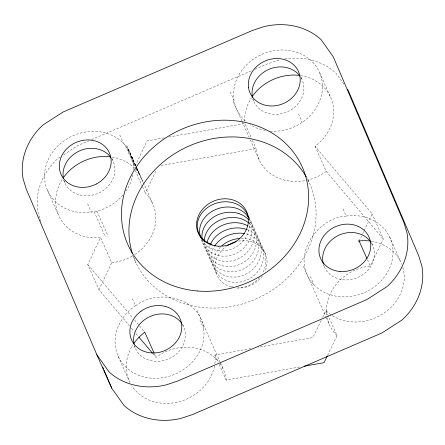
<?xml version="1.0" encoding="UTF-8"?>
<svg xmlns="http://www.w3.org/2000/svg" width="445" height="445" viewBox="0 0 445 445"><rect width="100%" height="100%" fill="white"/><g stroke="black" fill="none" stroke-linecap="round" stroke-linejoin="round"><path stroke-width="0.33" stroke-dasharray="2.23 1.67" d="M129.706 326.152L98.951 289.678L87.771 264.564L100.548 237.558L99.279 237.686A45.362 39.672 -24 0 1 61.099 220.053A45.362 39.672 -24 0 1 62.328 179.307M98.951 289.678L111.728 262.672L100.548 237.558M134.818 254.49A45.362 39.672 -24 0 0 145.854 193.614L145.343 193.119L156.479 169.729M359.109 240.951L361.479 236.034M362.664 233.581L363.849 231.122M364.144 230.504L372.137 213.917L315.043 146.283L316.707 145.014A45.362 39.672 -24 0 0 332.788 103.88A45.362 39.672 -24 0 0 301.243 75.695M326.769 315.166A45.362 39.672 -24 0 1 368.549 266.255L370.29 266.065L383.317 239.032L372.137 213.917M321.156 320.422L312.852 337.56L258.106 347.311M322.642 317.363L325.907 310.627L327.932 312.496A45.362 39.672 -24 0 0 331.531 315.171M327.592 355.327L337.088 335.741L325.907 310.627M270.187 131.175C282.836 132.065 295.68 127.854 305.526 119.905A45.362 39.672 -24 0 0 296.604 52.182A45.362 39.672 -24 0 0 233.558 96.259C233.931 106.133 238.709 115.711 246.38 121.941M315.043 146.283L326.224 171.397L324.633 172.549A45.362 39.672 -24 0 1 307.562 180.13M135.558 305.743L133.3 307.356A45.362 39.672 -24 0 0 140.748 376.008A45.362 39.672 -24 0 0 203.927 330.93C201.824 298.017 159.082 287.904 135.558 305.743L131.831 297.371M152.88 353.636L156 357.341L157.919 355.967A45.362 39.672 -24 0 1 218.973 362.119M60.242 156.946L57.933 158.431A64.258 56.204 -24 0 0 38.048 212.426L40.745 221.298M63.702 154.721L78.114 145.443L88.972 140.765M91.525 139.669L251.169 70.911M255.002 69.259L267.134 64.035L278.587 60.186A64.258 56.204 -24 0 1 280.539 59.736M122.976 195.021A45.362 39.672 -24 0 1 96.904 211.13L88.099 212.571A45.362 39.672 -24 0 1 48.511 158.915A45.362 39.672 -24 0 1 121.98 141.916C129.245 148.157 131.981 157.702 135.859 166.074M164.166 137.878L147.056 140.926L134.162 168.01L133.161 167.031A45.362 39.672 -24 0 0 112.051 157.074M168.955 137.027L244.911 123.499L251.342 137.933M160.979 165.551L256.092 148.608L256.303 150.41A45.362 39.672 -24 0 0 306.46 180.381M214.868 363.676A45.362 39.672 -24 0 0 215.107 356.045L214.991 354.988L250.58 348.652M219.185 364.405L226.171 380.102L300.764 366.814M346.188 216.031C313.18 218.434 287.826 263.323 316.751 287.381A45.362 39.672 -24 0 0 389.169 269.058A45.362 39.672 -24 0 0 350.51 215.619L346.188 216.031L342.461 207.659M111.728 262.672L113.72 262.45A45.362 39.672 -24 0 0 132.399 255.981M265.348 130.557L257.038 128.227L250.062 124.656M337.088 335.741L336.414 335.096A45.362 39.672 -24 0 1 327.181 317.647M326.224 171.397L383.317 239.032M87.771 264.564L132.788 317.953M134.568 320.066L139.024 325.356M139.474 325.885L144.82 332.226M131.486 328.265L134.162 331.436M135.948 333.55L138.618 336.72M343.84 84.2L335.936 73.075A64.258 56.204 -24 0 0 284.477 58.996M319.71 72.824L330.891 97.939M389.598 236.879L400.778 261.988M300.837 76.885L302.172 79.877M371.686 243.104L372.487 244.895M367.498 259.785L370.29 266.065M298.545 113.953L302.272 122.325M306.377 176.298L308.863 181.877M252.749 98.99L253.817 101.382M323.337 264.564L324.666 267.556M252.46 140.448L256.092 148.608M230.215 91.815L233.942 100.186M233.119 101.343L241.88 121.018M242.141 121.613L249.144 137.338M250.262 139.852L259.207 159.939M310.326 276.501L314.053 284.872M303.357 266.177L326.09 317.241M326.369 317.864L329.445 324.772M249.061 217.104L265.437 253.889M201.023 239.31L216.832 274.821M126.736 145.343L135.775 165.64M136.893 168.149L152.824 203.938M136.142 166.703L142.706 181.532L135.998 166.463M131.386 156.028L135.719 165.835M128.355 149.659L136.181 167.237M136.459 167.865L139.535 174.774L135.959 166.886M128.132 149.303L135.68 166.258M126.736 147.234L135.119 166.068M136.237 168.577L137.917 172.343M125.184 145.259L134.69 166.602M135.808 169.117L136.365 170.368M119.766 135.019L123.493 143.39M135.28 170.518L142.267 186.216M142.545 186.844L145.343 193.119M197.102 310.443L220.114 362.135M220.392 362.758L223.19 369.039M199.922 320L203.649 328.371M214.991 354.988L218.067 361.891M111.762 158.17L113.091 161.157M182.522 324.177L183.857 327.164M132.549 255.063L136.137 263.123M96.904 211.13L108.085 236.245M94.14 211.759L105.32 236.868M87.632 203.855L91.359 212.226M154.326 353.569L156 357.341M63.785 180.52L64.848 182.912M134.19 345.704L135.252 348.096M47.309 189.976L58.49 215.091M118.259 356.401L129.439 381.51M131.525 156.417L133.138 163.315A45.362 39.672 -24 0 1 133.405 169.64M226.171 380.102L226.01 378.595A45.362 39.672 -24 0 0 219.357 362.614M132.827 174.746A45.362 39.672 -24 0 1 125.523 191.762M111.706 158.598A26.461 23.14 -24 0 1 100.014 192.39L98.517 193.119A26.461 23.14 -24 0 1 63.846 180.186M182.528 324.577A26.461 23.14 -24 0 1 185.348 332.788L185.47 334.256A26.461 23.14 -24 0 1 163.376 360.634A26.461 23.14 -24 0 1 134.435 345.815M371.803 243.61A26.461 23.14 -24 0 1 357.88 277.413A26.461 23.14 -24 0 1 323.593 264.853M214.44 366.229A45.362 39.672 -24 0 1 177.833 402.046A45.362 39.672 -24 0 1 131.831 385.887M129.979 382.633A45.362 39.672 -24 0 1 133.111 344.586M402.786 267.223A45.362 39.672 -24 0 1 384.013 313.052A45.362 39.672 -24 0 1 332.076 315.522M371.336 241.212A45.362 39.672 -24 0 1 401.774 264.274M244.739 121.368A45.362 39.672 -24 0 1 251.436 97.755M301.054 77.725A26.461 23.14 -24 0 1 287.392 111.773A26.461 23.14 -24 0 1 252.966 99.113M238.387 241.129A26.461 23.14 -24 0 1 265.059 271.3M262.455 275.861A26.461 23.14 -24 0 1 235.772 287.937M231.116 287.036A26.461 23.14 -24 0 1 215.341 269.197A26.461 23.14 -24 0 1 226.299 246.335M307.69 179.53A95.447 83.476 -24 0 1 255.786 299.057A95.447 83.476 -24 0 1 133.133 255.858M249.117 218.501A26.105 23.685 -35.1 0 1 245.117 246.669A26.105 23.685 -35.1 0 1 216.604 254.979A26.105 21.688 -15.6 0 1 202.341 240.328M204.283 242.853A26.105 21.688 -15.6 0 0 218.934 260.208A26.105 23.685 -35.1 0 0 248.827 250.224A26.105 23.685 -35.1 0 0 249.194 220.464M201.974 240.178A26.105 21.688 -15.6 0 0 214.273 249.745A26.105 23.685 -35.1 0 0 240.478 243.749A26.105 23.685 -35.1 0 0 248.961 218.829M249.089 223.212A26.105 23.685 -35.1 0 1 252.254 253.911A26.105 23.685 -35.1 0 1 221.26 265.437A26.105 21.688 -15.6 0 1 206.797 243.943M220.664 246.841A26.105 21.688 -15.6 0 0 228.246 281.134A26.105 23.685 -35.1 0 0 261.521 265.37A26.105 23.685 -35.1 0 0 248.193 234.493A26.105 21.688 -15.6 0 0 245.189 233.703M241.162 238.392A26.105 21.688 -15.6 0 1 250.524 239.721A26.105 23.685 -35.1 0 1 262.416 273.464M247.309 229.781A26.105 23.685 -35.1 0 1 258.868 260.865A26.105 23.685 -35.1 0 1 225.921 275.9A26.105 21.688 -15.6 0 1 214.501 246.352M249.022 226.639A26.105 23.685 -35.1 0 1 255.43 257.772A26.105 23.685 -35.1 0 1 223.59 270.671A26.105 21.688 -15.6 0 1 209.751 246.419M259.63 277.435A26.105 23.685 -35.1 0 1 238.264 287.559M233.575 287.131A26.105 23.685 -35.1 0 1 230.577 286.363"/><path stroke-width="0.67" d="M327.292 355.939L324.032 362.669L304.185 366.207M358.136 241.057L361.696 240.734A45.362 39.672 -24 0 1 369.984 241.023M139.062 337.249L152.435 353.108M347.4 89.211L348.19 90.324L418.773 255.919L421.86 266.06A64.258 56.204 -24 0 1 401.974 320.055L381.793 333.038L192.774 414.445L181.321 418.294A64.258 56.204 -24 0 1 123.971 405.412L111.717 388.162L96.81 354.676L26.227 189.081L23.14 178.94A64.258 56.204 -24 0 1 43.026 124.945L63.207 111.962L252.226 30.555L263.679 26.706A64.258 56.204 -24 0 1 321.029 39.588L333.283 56.838L403.865 222.433L406.953 232.574A64.258 56.204 -24 0 1 387.067 286.569L366.886 299.557L177.867 380.964L166.413 384.814A64.258 56.204 -24 0 1 109.064 371.925L96.81 354.676M359.109 240.951L366.936 258.528M154.042 352.941L144.82 332.226L144.48 332.465A45.362 39.672 -24 0 0 133.878 343.451M102.723 367.064L103.54 368.977M104.086 370.257L111.717 388.162M63.49 178.768A26.461 23.14 -24 0 1 79.427 150.95A26.461 23.14 -24 0 1 110.877 157.397M133.984 343.924A26.461 23.14 -24 0 1 143.412 320.617L144.72 319.61A26.461 23.14 -24 0 1 181.727 323.359M323.204 263.446A26.461 23.14 -24 0 1 339.268 235.038A26.461 23.14 -24 0 1 371.035 242.369M63.079 178.167A45.362 39.672 -24 0 1 110.699 156.874M252.198 96.621A45.362 39.672 -24 0 1 299.891 75.489M252.482 97.227A26.461 23.14 -24 0 1 252.237 95.781L252.093 94.318A26.461 23.14 -24 0 1 270.126 68.847A26.461 23.14 -24 0 1 299.98 76.101M227.668 245.401A26.461 23.14 -24 0 1 236.239 241.618M132.304 253.366A95.447 83.476 -24 0 1 188.869 146.094A95.447 83.476 -24 0 1 306.104 176.659M204.244 241.479A26.105 21.688 -15.6 0 1 241.207 218.795A26.105 23.685 -35.1 0 1 248.705 222.889M202.097 238.987A26.105 21.688 -15.6 0 1 212.693 217.672A26.105 21.688 -15.6 0 1 238.876 213.567M211.942 244.511A26.105 21.688 -15.6 0 1 199.783 216.253A26.105 21.688 -15.6 0 1 234.22 203.104A26.105 23.685 -35.1 0 1 248.56 217.383M200.801 237.702A26.105 21.688 -15.6 0 1 208.455 213.878A26.105 21.688 -15.6 0 1 236.551 208.332A26.105 23.685 -35.1 0 1 248.343 217.227M238.876 213.567A26.105 23.685 -35.1 0 1 248.544 219.719M214.768 245.935A26.105 21.688 -15.6 0 1 244.672 233.608M207.059 242.564A26.105 21.688 -15.6 0 1 243.537 224.03A26.105 23.685 -35.1 0 1 247.726 225.854M210.218 245.062A26.105 21.688 -15.6 0 1 245.868 229.258A26.105 23.685 -35.1 0 1 246.83 229.598M221.821 245.779A26.105 21.688 -15.6 0 1 239.543 238.47M140.993 311.244L139.686 312.245A26.461 23.14 -24 0 0 145.059 351.717A26.461 23.14 -24 0 0 181.744 325.885L181.621 324.416A26.461 23.14 -24 0 0 140.993 311.244M96.287 184.024L94.791 184.747A26.461 23.14 -24 0 1 59.508 163.037A26.461 23.14 -24 0 1 100.498 143.184A26.461 23.14 -24 0 1 96.287 184.024M248.51 87.415L248.366 85.946A26.461 23.14 -24 0 1 285.451 59.942A26.461 23.14 -24 0 1 289.384 100.064A26.461 23.14 -24 0 1 248.51 87.415M197.257 290.974A95.447 83.476 -24 0 0 303.501 169.946A95.447 83.476 -24 0 0 144.386 156.362A95.447 83.476 -24 0 0 197.257 290.974M339.997 271.483A26.461 23.14 -24 0 0 369.344 237.853A26.461 23.14 -24 0 0 325.206 234.22A26.461 23.14 -24 0 0 339.997 271.483M218.206 246.168A26.461 23.14 -24 0 0 246.803 212.031A26.461 23.14 -24 0 0 202.492 209.295A26.461 23.14 -24 0 0 218.206 246.168"/></g></svg>
